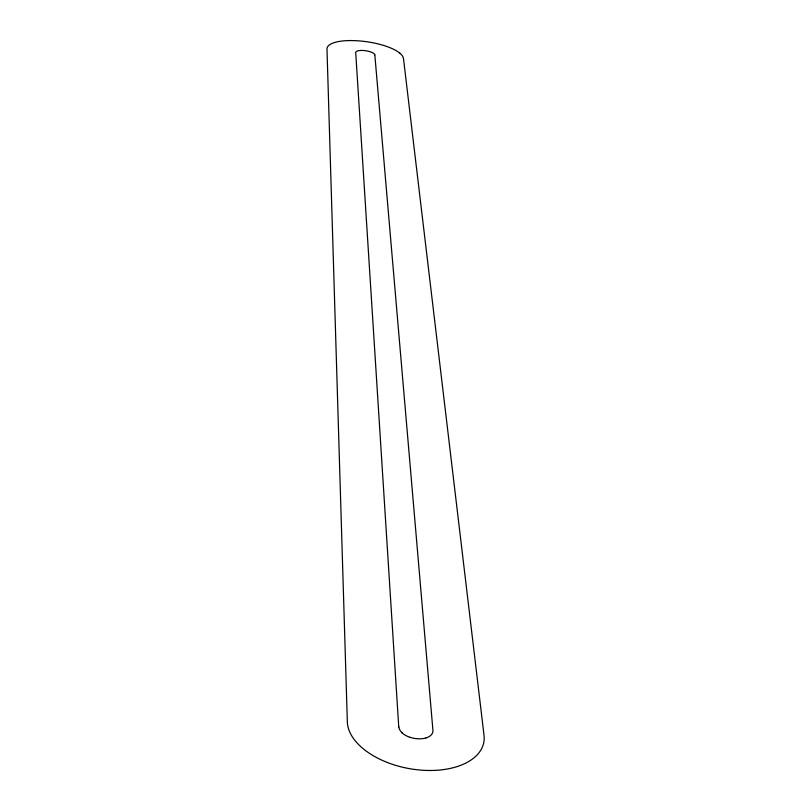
<?xml version="1.0" encoding="UTF-8"?>
<svg xmlns="http://www.w3.org/2000/svg" width="811" height="811" viewBox="0 0 811 811"><rect width="100%" height="100%" fill="white"/><g stroke="black" fill="none" stroke-linecap="round" stroke-linejoin="round"><path stroke-width="1.22" d="M403.472 58.453L484.015 735.263A68.915 39.344 10.5 0 1 474.952 757.018A69.411 39.627 10.5 0 1 445.928 769.244A68.925 39.354 10.5 0 1 418.942 769.943A68.925 39.354 10.5 0 1 379.284 758.944A69.411 39.627 10.5 0 1 353.272 738.213A68.915 39.344 10.5 0 1 347.341 721.881L326.985 49.096A38.452 12.277 8.3 0 1 333.27 42.953A38.735 12.368 8.3 0 1 349.734 40.55M374.834 54.945L432.922 730.265A17.224 9.833 10.5 0 1 431.908 734.067A17.345 9.894 10.5 0 1 426.079 737.919M398.748 726.92L355.715 52.603A9.61 3.072 8.3 0 1 356.394 51.478A9.681 3.092 8.3 0 1 359.76 50.525A9.61 3.072 8.3 0 1 368.741 51.346A9.681 3.092 8.3 0 1 373.09 52.999A9.61 3.072 8.3 0 1 374.783 54.935M426.12 737.898A17.224 9.833 10.5 0 1 409.95 737.25M402.185 732.86A17.224 9.833 10.5 0 1 398.9 726.93M409.788 737.26A17.345 9.894 10.5 0 1 401.982 732.84M349.632 40.57A38.452 12.277 8.3 0 1 364.251 41.412A38.452 12.277 8.3 0 1 385.62 46.075A38.735 12.368 8.3 0 1 399.904 53.202M399.803 53.151A38.452 12.277 8.3 0 1 403.361 58.402"/></g></svg>
